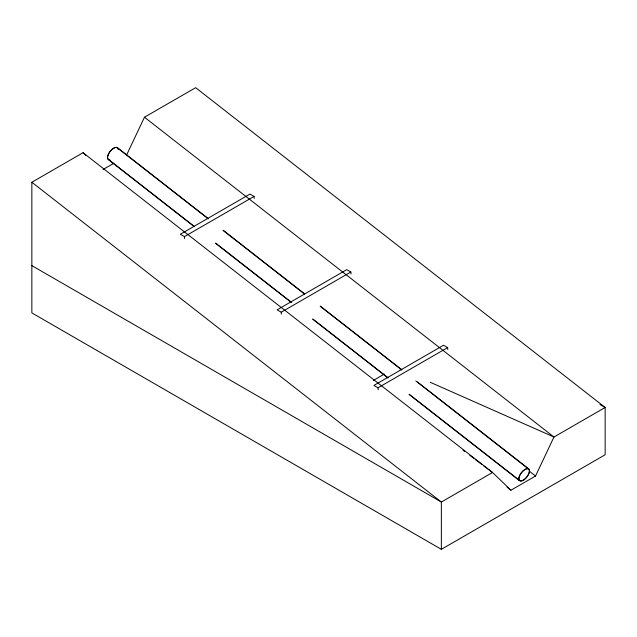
<?xml version="1.0" encoding="UTF-8"?>
<svg xmlns="http://www.w3.org/2000/svg" width="637" height="637" viewBox="0 0 637 637"><rect width="100%" height="100%" fill="white"/><g stroke="black" fill="none" stroke-linecap="round" stroke-linejoin="round"><path stroke-width="0.96" d="M126.452 155.348L144.464 117.224L195.647 87.675L605.15 407.473L605.15 454.754L441.353 549.325L31.85 312.902L31.85 182.246L83.041 152.689L492.536 472.487L510.962 490.219L535.534 476.038L553.959 437.022L605.15 407.473L599.99 404.495M103.106 169.474L113.752 163.327M254.067 196.427L249.967 194.062L180.351 234.249L184.451 236.614L254.067 196.427L254.211 198.402M350.852 272.007L346.759 269.642L277.143 309.837L281.236 312.202L350.852 272.007L350.995 273.982M373.258 380.456L384.334 374.062M447.636 347.595L443.543 345.23L373.927 385.425L378.02 387.79L447.636 347.595L447.787 349.57M399.781 368.799L401.573 369.595M430.254 382.288L553.959 437.022L144.464 117.224M31.85 265.621L441.353 502.044L492.536 472.487L483.467 465.655M463.067 450.287L464.572 451.426M469.867 455.407L473.641 458.258M475.154 459.396L481.954 464.516M117.415 147.68L208.307 218.658M223.189 230.283L304.677 293.92M320.347 306.158L401.828 369.794M417.498 382.033L528.758 468.92M117.312 147.816L208.195 218.802M223.085 230.427L304.566 294.063M320.236 306.293L401.724 369.93M415.826 380.95L528.654 469.055M529.275 471.141L535.534 476.038M108.338 159.33L194.524 226.637M215.68 243.159L291.682 302.511M312.831 319.033L388.052 377.773M409.209 394.295L519.681 480.569M108.226 159.465L193.632 226.159M215.569 243.294L290.791 302.034M312.727 319.169L387.941 377.908M409.097 394.43L519.577 480.704M507.052 487.162L510.962 490.219M31.85 182.246L441.353 502.044L441.353 549.325M83.041 152.689L85.876 155.42M378.02 387.79L378.171 389.764M281.236 312.202L281.379 314.176M184.451 236.614L184.595 238.588M109.795 159.823A7.469 3.496 -52 0 1 110.225 151.224A7.469 3.496 -52 0 1 118.179 149.432M109.564 159.696A7.294 3.416 -52 0 1 109.962 151.686A7.294 3.416 -52 0 1 117.885 148.644M523.885 479.892A7.469 3.496 -52 0 0 528.949 469.087A7.469 3.496 -52 0 0 519.673 475.465A7.469 3.496 -52 0 0 523.885 479.892M523.893 479.772A7.294 3.416 -52 0 0 528.837 469.222A7.294 3.416 -52 0 0 519.776 475.449A7.294 3.416 -52 0 0 523.893 479.772"/></g></svg>
